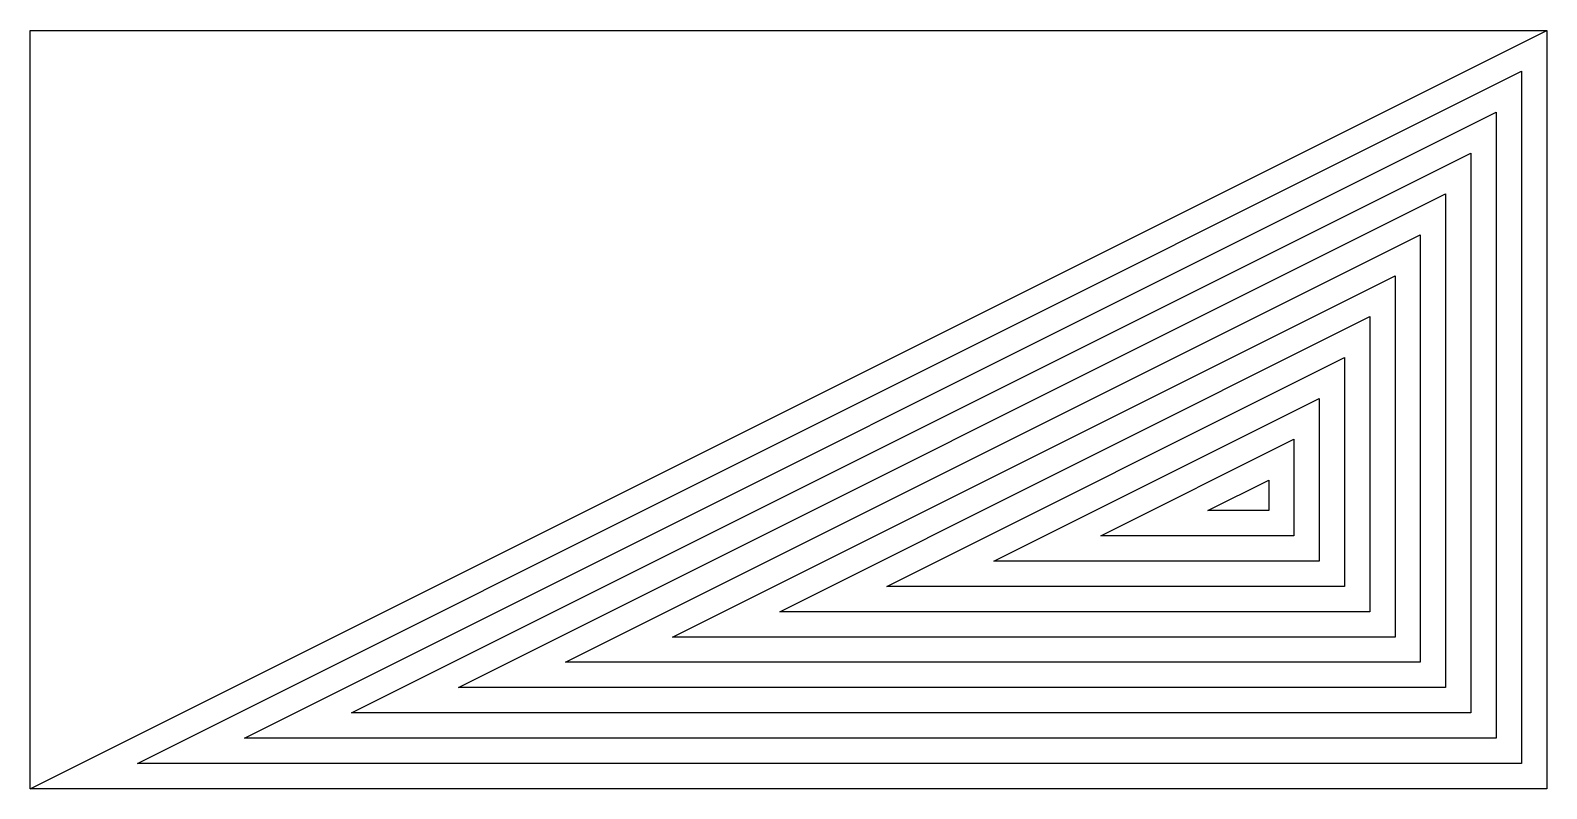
# Model space of a CAD drawing. Header units: millimetres. Extents: x -300 to 300, y 0 to 300.
import ezdxf

# ---------------------------------------------------------------- set-up
doc = ezdxf.new("R2010")
doc.units = ezdxf.units.MM
doc.layers.add('KEISO', color=7, linetype='Continuous')

msp = doc.modelspace()

# ---------------------------------------------------------------- linework, layer by layer
at = {"layer": 'KEISO', "color": 3}
msp.add_line((-300, 0), (300, 300), dxfattribs=at)
for points in [[(-300, 0), (300, 300), (300, 0)], [(-257.64, 10), (290, 283.82), (290, 10)], [(-215.28, 20), (280, 267.64), (280, 20)], [(-172.92, 30), (270, 251.46), (270, 30)], [(-130.56, 40), (260, 235.28), (260, 40)], [(-88.2, 50), (250, 219.1), (250, 50)], [(-45.84, 60), (240, 202.92), (240, 60)], [(-3.48, 70), (230, 186.74), (230, 70)], [(38.89, 80), (220, 170.56), (220, 80)], [(81.25, 90), (210, 154.38), (210, 90)], [(123.61, 100), (200, 138.2), (200, 100)], [(165.97, 110), (190, 122.02), (190, 110)]]:
    msp.add_lwpolyline(points, close=True, dxfattribs=at)
msp.add_lwpolyline([(-300, 0), (-300, 300), (300, 300), (300, 0), (-300, 0)], dxfattribs=at)

doc.saveas('drawing.dxf')
